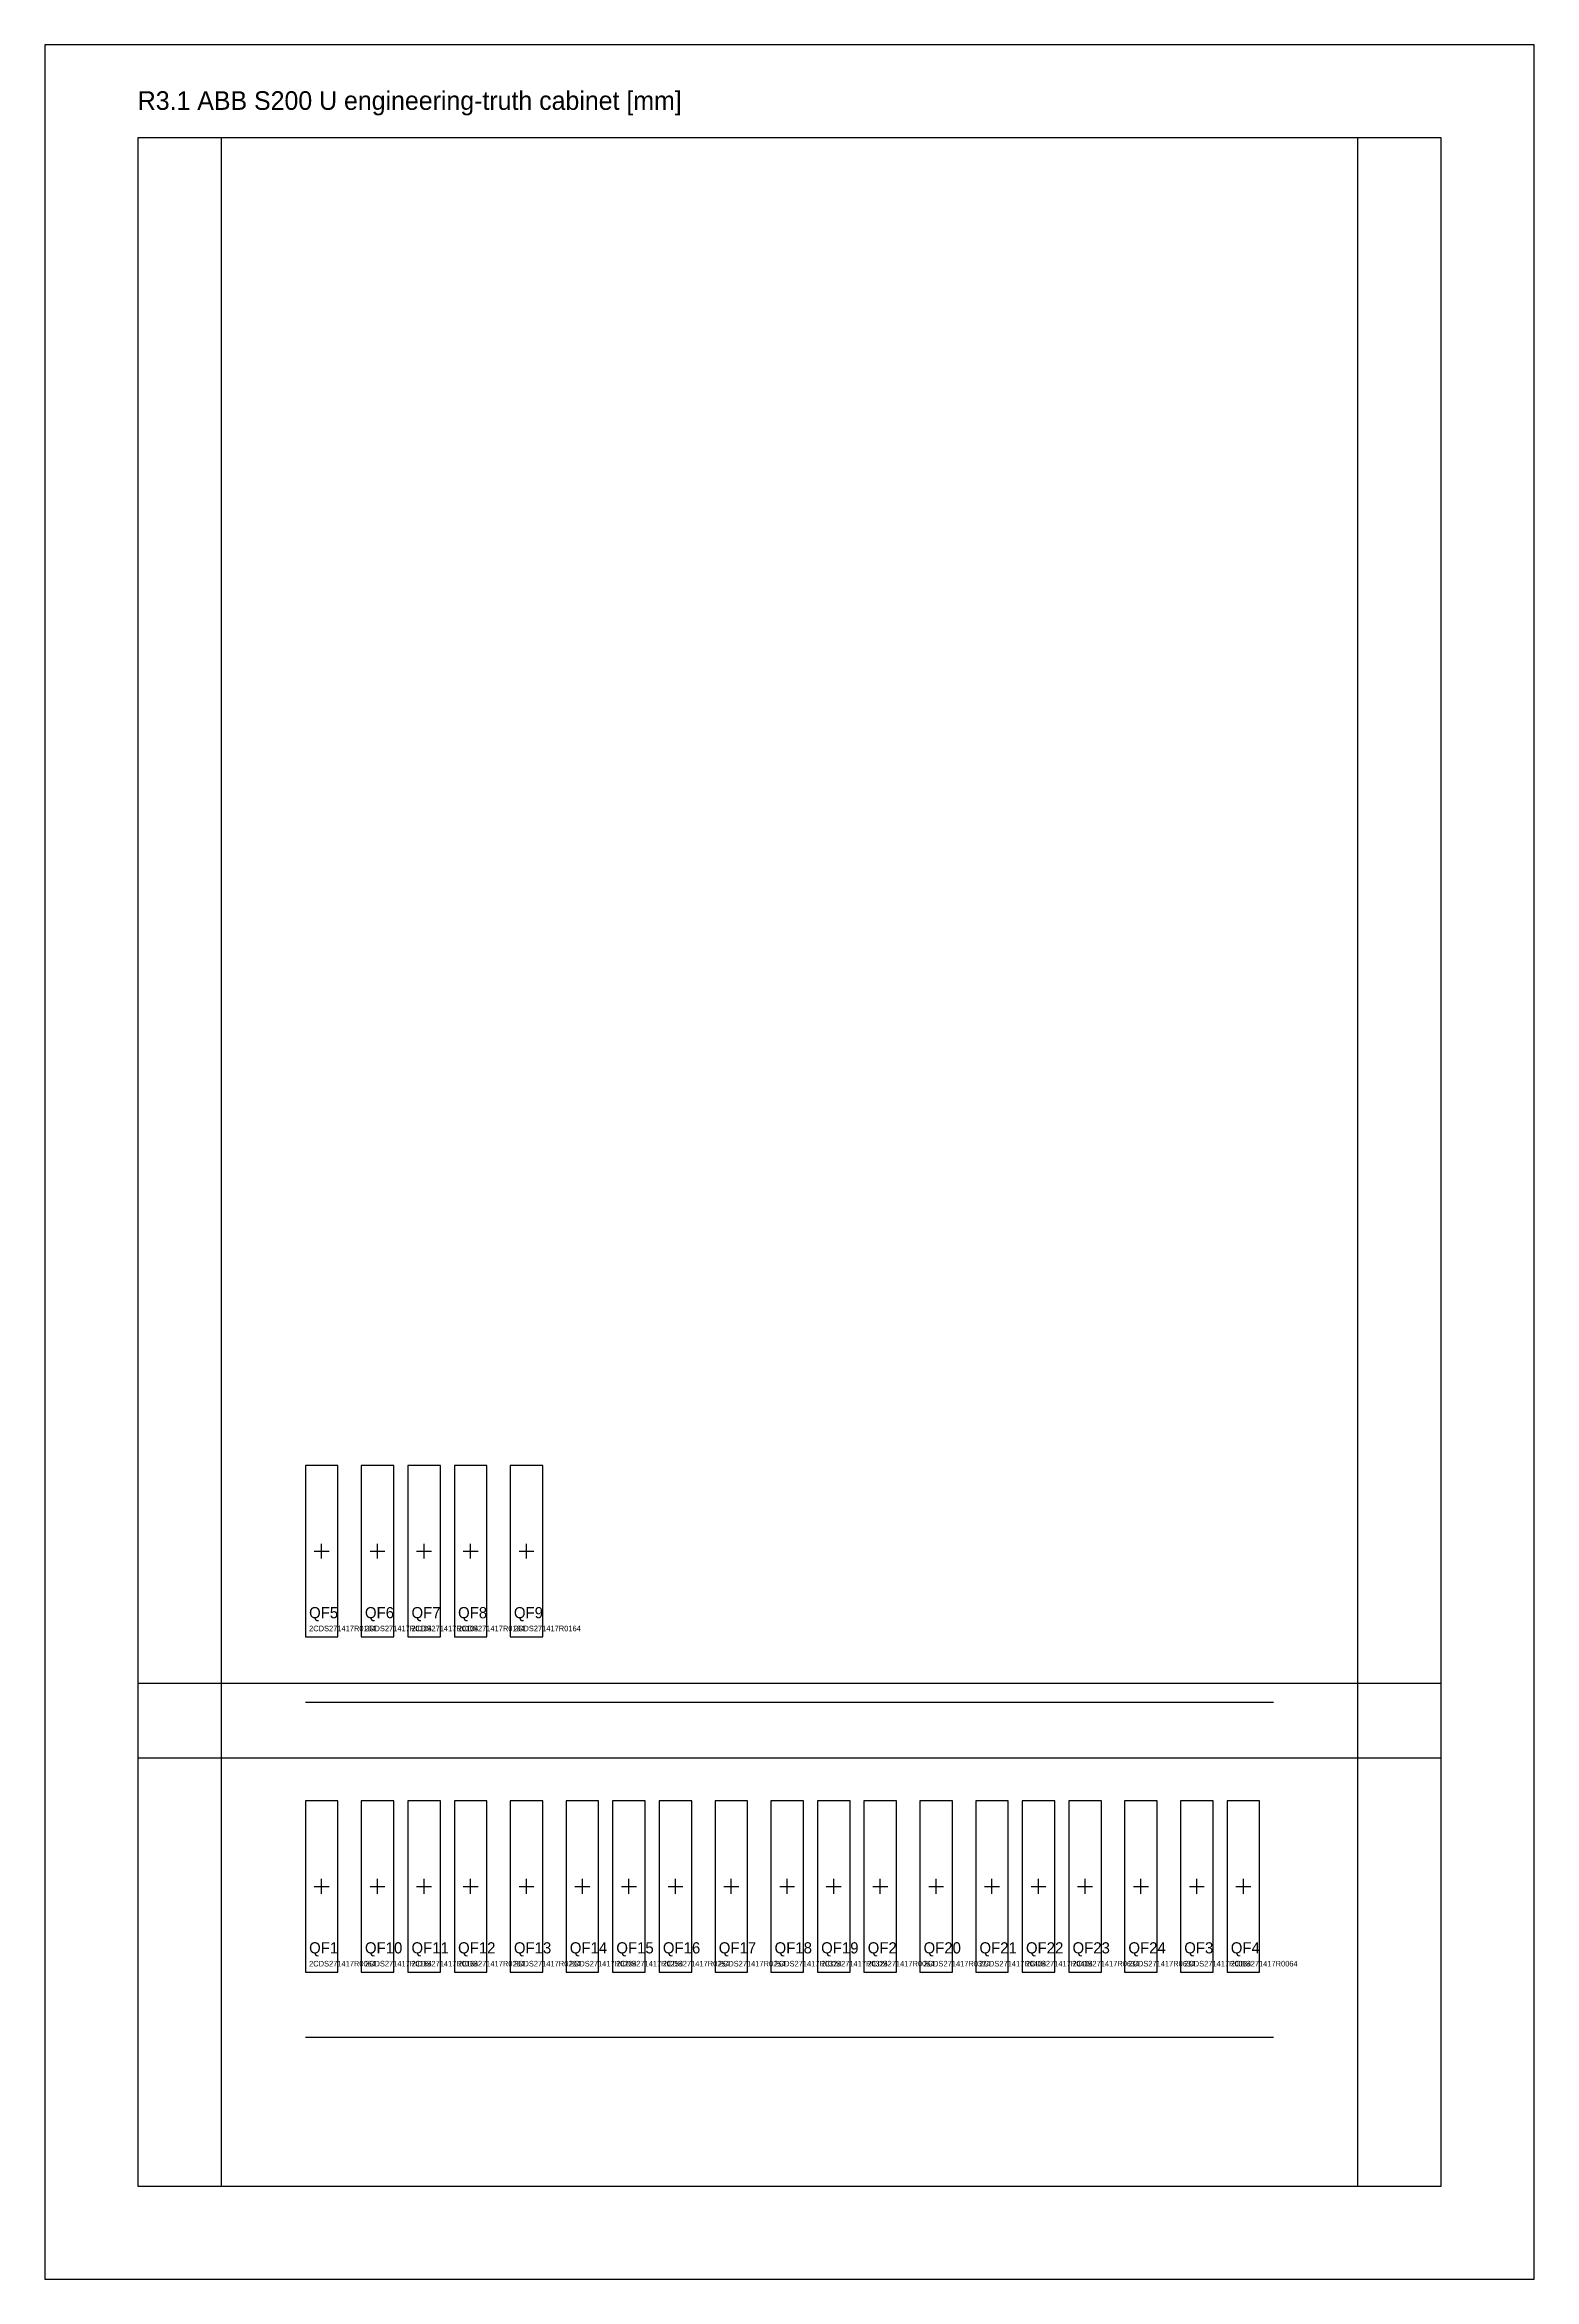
# Model space of a CAD drawing. Header units: millimetres. Extents: x 0 to 800, y 0 to 1200.
import ezdxf

# ---------------------------------------------------------------- set-up
doc = ezdxf.new("R2010")
doc.units = ezdxf.units.MM

msp = doc.modelspace()

# ---------------------------------------------------------------- linework, layer by layer
at = {"layer": 'COMPONENT_DETAIL'}
for p, q in [((144.75, 391), (152.75, 391)), ((148.75, 387), (148.75, 395)), ((174.75, 391), (182.75, 391)), ((178.75, 387), (178.75, 395)), ((199.75, 391), (207.75, 391)), ((203.75, 387), (203.75, 395)), ((224.75, 391), (232.75, 391)), ((228.75, 387), (228.75, 395)), ((254.75, 391), (262.75, 391)), ((258.75, 387), (258.75, 395)), ((144.75, 211), (152.75, 211)), ((148.75, 207), (148.75, 215)), ((174.75, 211), (182.75, 211)), ((178.75, 207), (178.75, 215)), ((199.75, 211), (207.75, 211)), ((203.75, 207), (203.75, 215)), ((224.75, 211), (232.75, 211)), ((228.75, 207), (228.75, 215)), ((254.75, 211), (262.75, 211)), ((258.75, 207), (258.75, 215)), ((284.75, 211), (292.75, 211)), ((288.75, 207), (288.75, 215)), ((309.75, 211), (317.75, 211)), ((313.75, 207), (313.75, 215)), ((334.75, 211), (342.75, 211)), ((338.75, 207), (338.75, 215)), ((364.75, 211), (372.75, 211)), ((368.75, 207), (368.75, 215)), ((394.75, 211), (402.75, 211)), ((398.75, 207), (398.75, 215)), ((419.75, 211), (427.75, 211)), ((423.75, 207), (423.75, 215)), ((444.75, 211), (452.75, 211)), ((448.75, 207), (448.75, 215)), ((474.75, 211), (482.75, 211)), ((478.75, 207), (478.75, 215)), ((504.75, 211), (512.75, 211)), ((508.75, 207), (508.75, 215)), ((529.75, 211), (537.75, 211)), ((533.75, 207), (533.75, 215)), ((554.75, 211), (562.75, 211)), ((558.75, 207), (558.75, 215)), ((584.75, 211), (592.75, 211)), ((588.75, 207), (588.75, 215)), ((614.75, 211), (622.75, 211)), ((618.75, 207), (618.75, 215)), ((639.75, 211), (647.75, 211)), ((643.75, 207), (643.75, 215))]:
    msp.add_line(p, q, dxfattribs=at)
at = {"layer": 'COMPONENT_OUTLINE'}
for p, q in [((157.5, 437), (140, 437)), ((140, 437), (140, 345)), ((157.5, 345), (157.5, 437)), ((187.5, 437), (170, 437)), ((170, 437), (170, 345)), ((187.5, 345), (187.5, 437)), ((212.5, 437), (195, 437)), ((195, 437), (195, 345)), ((212.5, 345), (212.5, 437)), ((237.5, 437), (220, 437)), ((220, 437), (220, 345)), ((237.5, 345), (237.5, 437)), ((267.5, 437), (250, 437)), ((250, 437), (250, 345)), ((267.5, 345), (267.5, 437)), ((140, 345), (157.5, 345)), ((170, 345), (187.5, 345)), ((195, 345), (212.5, 345)), ((220, 345), (237.5, 345)), ((250, 345), (267.5, 345)), ((157.5, 257), (140, 257)), ((140, 257), (140, 165)), ((157.5, 165), (157.5, 257)), ((187.5, 257), (170, 257)), ((170, 257), (170, 165)), ((187.5, 165), (187.5, 257)), ((212.5, 257), (195, 257)), ((195, 257), (195, 165)), ((212.5, 165), (212.5, 257)), ((237.5, 257), (220, 257)), ((220, 257), (220, 165)), ((237.5, 165), (237.5, 257)), ((267.5, 257), (250, 257)), ((250, 257), (250, 165)), ((267.5, 165), (267.5, 257)), ((297.5, 257), (280, 257)), ((280, 257), (280, 165)), ((297.5, 165), (297.5, 257)), ((322.5, 257), (305, 257)), ((305, 257), (305, 165)), ((322.5, 165), (322.5, 257)), ((347.5, 257), (330, 257)), ((330, 257), (330, 165)), ((347.5, 165), (347.5, 257)), ((377.5, 257), (360, 257)), ((360, 257), (360, 165)), ((377.5, 165), (377.5, 257)), ((407.5, 257), (390, 257)), ((390, 257), (390, 165)), ((407.5, 165), (407.5, 257)), ((432.5, 257), (415, 257)), ((415, 257), (415, 165)), ((432.5, 165), (432.5, 257)), ((457.5, 257), (440, 257)), ((440, 257), (440, 165)), ((457.5, 165), (457.5, 257)), ((487.5, 257), (470, 257)), ((470, 257), (470, 165)), ((487.5, 165), (487.5, 257)), ((517.5, 257), (500, 257)), ((500, 257), (500, 165)), ((517.5, 165), (517.5, 257)), ((542.5, 257), (525, 257)), ((525, 257), (525, 165)), ((542.5, 165), (542.5, 257)), ((567.5, 257), (550, 257)), ((550, 257), (550, 165)), ((567.5, 165), (567.5, 257)), ((597.5, 257), (580, 257)), ((580, 257), (580, 165)), ((597.5, 165), (597.5, 257)), ((627.5, 257), (610, 257)), ((610, 257), (610, 165)), ((627.5, 165), (627.5, 257)), ((652.5, 257), (635, 257)), ((635, 257), (635, 165)), ((652.5, 165), (652.5, 257)), ((140, 165), (157.5, 165)), ((170, 165), (187.5, 165)), ((195, 165), (212.5, 165)), ((220, 165), (237.5, 165)), ((250, 165), (267.5, 165)), ((280, 165), (297.5, 165)), ((305, 165), (322.5, 165)), ((330, 165), (347.5, 165)), ((360, 165), (377.5, 165)), ((390, 165), (407.5, 165)), ((415, 165), (432.5, 165)), ((440, 165), (457.5, 165)), ((470, 165), (487.5, 165)), ((500, 165), (517.5, 165)), ((525, 165), (542.5, 165)), ((550, 165), (567.5, 165)), ((580, 165), (597.5, 165)), ((610, 165), (627.5, 165)), ((635, 165), (652.5, 165))]:
    msp.add_line(p, q, dxfattribs=at)
at = {"layer": 'DEVICE'}
for p, q in [((157.5, 437), (140, 437)), ((140, 437), (140, 345)), ((157.5, 345), (157.5, 437)), ((187.5, 437), (170, 437)), ((170, 437), (170, 345)), ((187.5, 345), (187.5, 437)), ((212.5, 437), (195, 437)), ((195, 437), (195, 345)), ((212.5, 345), (212.5, 437)), ((237.5, 437), (220, 437)), ((220, 437), (220, 345)), ((237.5, 345), (237.5, 437)), ((267.5, 437), (250, 437)), ((250, 437), (250, 345)), ((267.5, 345), (267.5, 437)), ((140, 345), (157.5, 345)), ((170, 345), (187.5, 345)), ((195, 345), (212.5, 345)), ((220, 345), (237.5, 345)), ((250, 345), (267.5, 345)), ((157.5, 257), (140, 257)), ((140, 257), (140, 165)), ((157.5, 165), (157.5, 257)), ((187.5, 257), (170, 257)), ((170, 257), (170, 165)), ((187.5, 165), (187.5, 257)), ((212.5, 257), (195, 257)), ((195, 257), (195, 165)), ((212.5, 165), (212.5, 257)), ((237.5, 257), (220, 257)), ((220, 257), (220, 165)), ((237.5, 165), (237.5, 257)), ((267.5, 257), (250, 257)), ((250, 257), (250, 165)), ((267.5, 165), (267.5, 257)), ((297.5, 257), (280, 257)), ((280, 257), (280, 165)), ((297.5, 165), (297.5, 257)), ((322.5, 257), (305, 257)), ((305, 257), (305, 165)), ((322.5, 165), (322.5, 257)), ((347.5, 257), (330, 257)), ((330, 257), (330, 165)), ((347.5, 165), (347.5, 257)), ((377.5, 257), (360, 257)), ((360, 257), (360, 165)), ((377.5, 165), (377.5, 257)), ((407.5, 257), (390, 257)), ((390, 257), (390, 165)), ((407.5, 165), (407.5, 257)), ((432.5, 257), (415, 257)), ((415, 257), (415, 165)), ((432.5, 165), (432.5, 257)), ((457.5, 257), (440, 257)), ((440, 257), (440, 165)), ((457.5, 165), (457.5, 257)), ((487.5, 257), (470, 257)), ((470, 257), (470, 165)), ((487.5, 165), (487.5, 257)), ((517.5, 257), (500, 257)), ((500, 257), (500, 165)), ((517.5, 165), (517.5, 257)), ((542.5, 257), (525, 257)), ((525, 257), (525, 165)), ((542.5, 165), (542.5, 257)), ((567.5, 257), (550, 257)), ((550, 257), (550, 165)), ((567.5, 165), (567.5, 257)), ((597.5, 257), (580, 257)), ((580, 257), (580, 165)), ((597.5, 165), (597.5, 257)), ((627.5, 257), (610, 257)), ((610, 257), (610, 165)), ((627.5, 165), (627.5, 257)), ((652.5, 257), (635, 257)), ((635, 257), (635, 165)), ((652.5, 165), (652.5, 257)), ((140, 165), (157.5, 165)), ((170, 165), (187.5, 165)), ((195, 165), (212.5, 165)), ((220, 165), (237.5, 165)), ((250, 165), (267.5, 165)), ((280, 165), (297.5, 165)), ((305, 165), (322.5, 165)), ((330, 165), (347.5, 165)), ((360, 165), (377.5, 165)), ((390, 165), (407.5, 165)), ((415, 165), (432.5, 165)), ((440, 165), (457.5, 165)), ((470, 165), (487.5, 165)), ((500, 165), (517.5, 165)), ((525, 165), (542.5, 165)), ((550, 165), (567.5, 165)), ((580, 165), (597.5, 165)), ((610, 165), (627.5, 165)), ((635, 165), (652.5, 165))]:
    msp.add_line(p, q, dxfattribs=at)
at = {"layer": 'DIN_RAIL'}
for p, q in [((140, 310), (660, 310)), ((140, 130), (660, 130))]:
    msp.add_line(p, q, dxfattribs=at)
at = {"layer": 'ENCLOSURE'}
for p, q in [((800, 1200), (0, 1200)), ((0, 1200), (0, 0)), ((800, 0), (800, 1200)), ((0, 0), (800, 0))]:
    msp.add_line(p, q, dxfattribs=at)
at = {"layer": 'MOUNTING_PLATE'}
for p, q in [((750, 1150), (50, 1150)), ((50, 1150), (50, 50)), ((750, 50), (750, 1150)), ((50, 50), (750, 50))]:
    msp.add_line(p, q, dxfattribs=at)
at = {"layer": 'WIRE_DUCT'}
for p, q in [((95, 1150), (50, 1150)), ((50, 1150), (50, 50)), ((95, 50), (95, 1150)), ((750, 1150), (705, 1150)), ((705, 1150), (705, 50)), ((750, 50), (750, 1150)), ((750, 320), (50, 320)), ((50, 320), (50, 280)), ((750, 280), (750, 320)), ((50, 280), (750, 280)), ((50, 50), (95, 50)), ((705, 50), (750, 50))]:
    msp.add_line(p, q, dxfattribs=at)

# ---------------------------------------------------------------- texts
at = {"layer": 'ANNOTATION'}
msp.add_text('R3.1 ABB S200 U engineering-truth cabinet [mm]', height=10, dxfattribs=at).set_placement((50, 1165))
at = {"layer": 'DEVICE_TAG'}
for s, p in [('QF5', (142, 355)), ('QF6', (172, 355)), ('QF7', (197, 355)), ('QF8', (222, 355)), ('QF9', (252, 355)), ('QF1', (142, 175)), ('QF10', (172, 175)), ('QF11', (197, 175)), ('QF12', (222, 175)), ('QF13', (252, 175)), ('QF14', (282, 175)), ('QF15', (307, 175)), ('QF16', (332, 175)), ('QF17', (362, 175)), ('QF18', (392, 175)), ('QF19', (417, 175)), ('QF2', (442, 175)), ('QF20', (472, 175)), ('QF21', (502, 175)), ('QF22', (527, 175)), ('QF23', (552, 175)), ('QF24', (582, 175)), ('QF3', (612, 175)), ('QF4', (637, 175))]:
    msp.add_text(s, height=6, dxfattribs=at).set_placement(p)
at = {"layer": 'PART_REF'}
for s, p in [('2CDS271417R0104', (142, 348)), ('2CDS271417R0104', (172, 348)), ('2CDS271417R0104', (197, 348)), ('2CDS271417R0104', (222, 348)), ('2CDS271417R0164', (252, 348)), ('2CDS271417R0064', (142, 168)), ('2CDS271417R0164', (172, 168)), ('2CDS271417R0164', (197, 168)), ('2CDS271417R0204', (222, 168)), ('2CDS271417R0204', (252, 168)), ('2CDS271417R0204', (282, 168)), ('2CDS271417R0254', (307, 168)), ('2CDS271417R0254', (332, 168)), ('2CDS271417R0254', (362, 168)), ('2CDS271417R0324', (392, 168)), ('2CDS271417R0324', (417, 168)), ('2CDS271417R0064', (442, 168)), ('2CDS271417R0324', (472, 168)), ('2CDS271417R0404', (502, 168)), ('2CDS271417R0404', (527, 168)), ('2CDS271417R0634', (552, 168)), ('2CDS271417R0634', (582, 168)), ('2CDS271417R0064', (612, 168)), ('2CDS271417R0064', (637, 168))]:
    msp.add_text(s, height=3, dxfattribs=at).set_placement(p)

doc.saveas('drawing.dxf')
